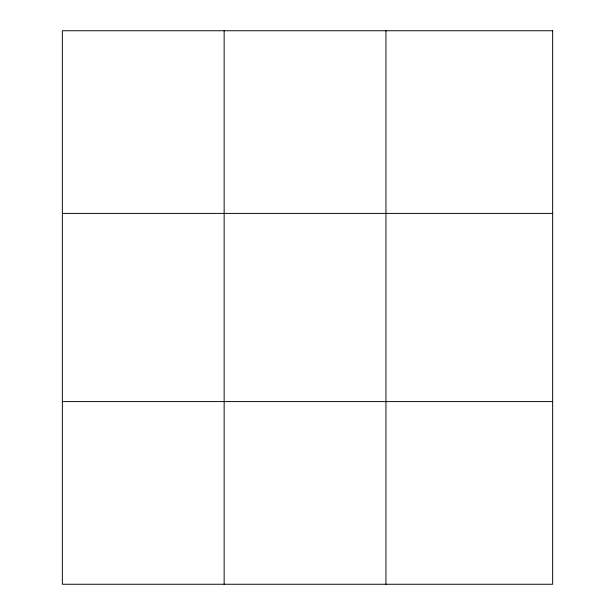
<?xml version="1.0" encoding="UTF-8"?>
<svg xmlns="http://www.w3.org/2000/svg" width="615" height="615" viewBox="0 0 615 615"><rect width="100%" height="100%" fill="white"/><g stroke="black" fill="none" stroke-linecap="round" stroke-linejoin="round"><path stroke-width="0.92" d="M224.144 584.25L224.144 30.75M385.951 584.25L385.951 30.75M62.346 213.405L552.654 213.405M62.346 401.595L552.654 401.595M552.654 30.75L552.654 584.25L62.346 584.25L62.346 30.75L552.654 30.75"/></g></svg>
